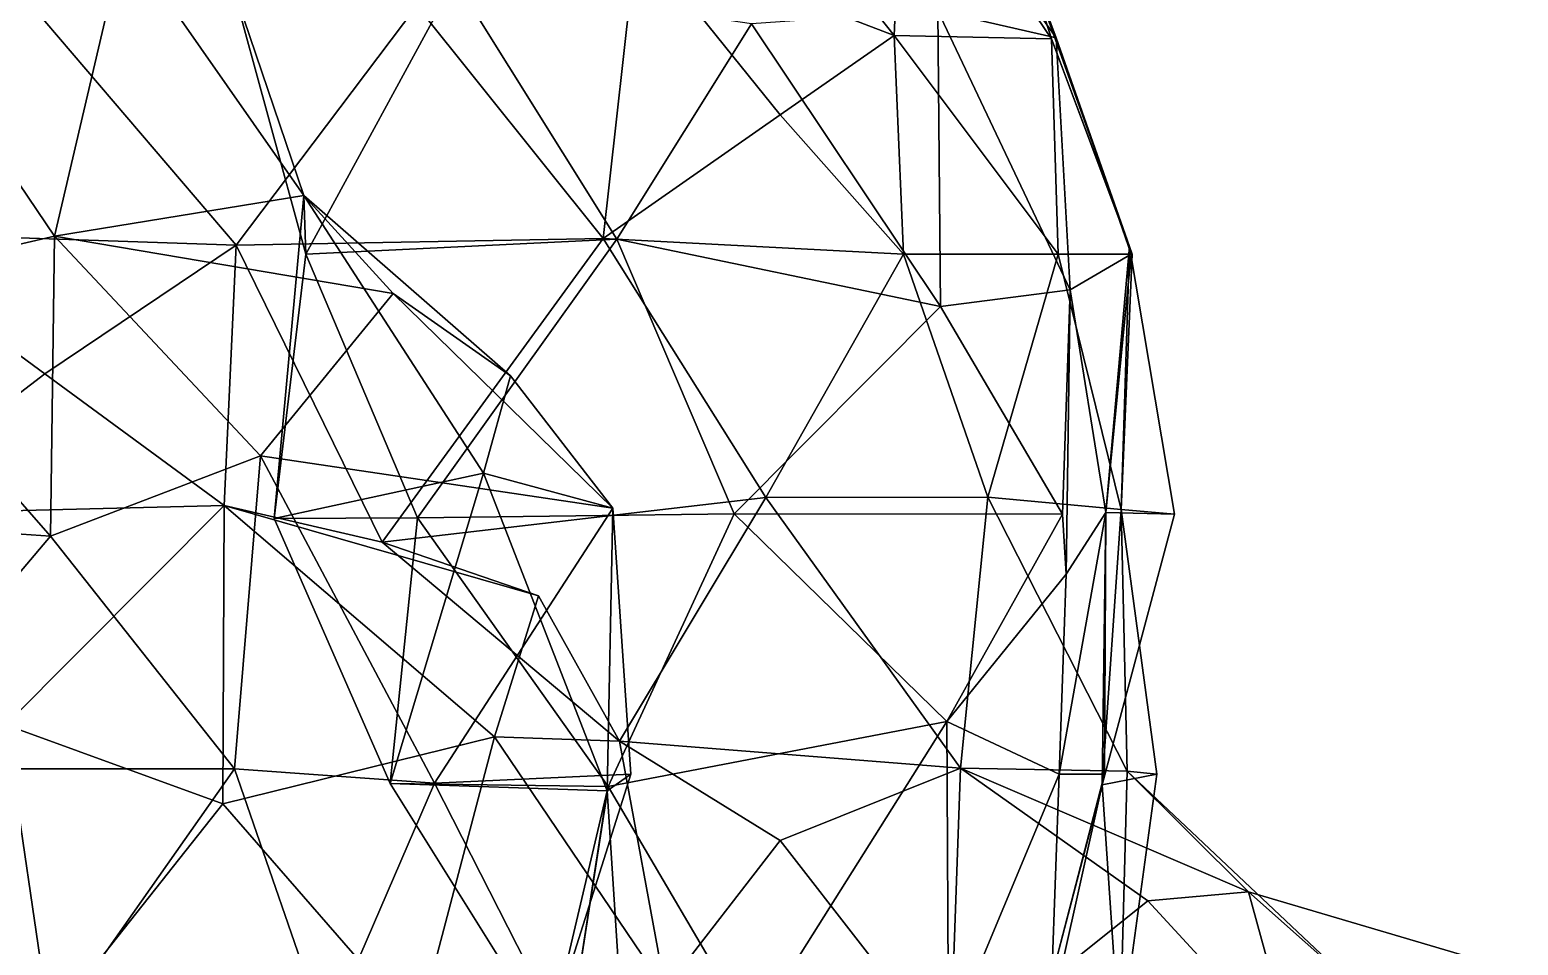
# Model space of a CAD drawing. Extents: x 290034 to 295698, y 4553723 to 4561693.
# Drawn here: x 295349.7 to 295451.7, y 4559091.2 to 4559153.9 of the extents above; entities that cross this region are included whole.
import ezdxf

# ---------------------------------------------------------------- set-up
doc = ezdxf.new("R2010")
doc.units = 0
doc.layers.add('Au_ppm_Pref_-_0_2', color=7, linetype='CONTINUOUS')

msp = doc.modelspace()

# ---------------------------------------------------------------- linework, layer by layer
at = {"layer": 'Au_ppm_Pref_-_0_2'}
for points in [[(295408.91, 4559153.53, 1917.52), (295398.15, 4559167.14, 1917.44), (295409.53, 4559168.31, 1912.46)], [(295408.91, 4559153.53, 1917.52), (295409.53, 4559168.31, 1912.46), (295419.68, 4559153.3, 1912.46)], [(295411.89, 4559155.24, 1895.07), (295420, 4559153.38, 1900.58), (295409.47, 4559168.22, 1900.58)], [(295409.47, 4559168.22, 1900.58), (295420, 4559153.38, 1900.58), (295417.52, 4559160.1, 1906.45)], [(295419.68, 4559153.3, 1912.46), (295409.53, 4559168.31, 1912.46), (295417.52, 4559160.1, 1906.45)], [(295408.91, 4559153.53, 1917.52), (295391.26, 4559160.29, 1921.01), (295398.15, 4559167.14, 1917.44)], [(295391.26, 4559160.29, 1921.01), (295388.96, 4559139.64, 1922.78), (295376.19, 4559155.58, 1922.86)], [(295391.26, 4559160.29, 1921.01), (295401.09, 4559148.11, 1921.59), (295388.96, 4559139.64, 1922.78)], [(295408.91, 4559153.53, 1917.52), (295401.09, 4559148.11, 1921.59), (295391.26, 4559160.29, 1921.01)], [(295351.37, 4559139.8, 1869.23), (295356.14, 4559160.22, 1875.54), (295339.81, 4559156.89, 1869.85)], [(295351.37, 4559139.8, 1869.23), (295368.46, 4559142.57, 1876.68), (295356.14, 4559160.22, 1875.54)], [(295368.46, 4559142.57, 1876.68), (295363.52, 4559157.12, 1882.92), (295356.14, 4559160.22, 1875.54)], [(295425.03, 4559139.08, 1906.51), (295419.68, 4559153.3, 1912.46), (295417.52, 4559160.1, 1906.45)], [(295417.52, 4559160.1, 1906.45), (295420, 4559153.38, 1900.58), (295425.03, 4559139.08, 1906.51)], [(295349.76, 4559155.61, 1922.77), (295337.5, 4559140.07, 1924.76), (295333.44, 4559159.05, 1919.35)], [(295363.52, 4559157.12, 1882.92), (295368.58, 4559138.55, 1883.82), (295378.8, 4559157.36, 1887.82)], [(295389.9, 4559139.59, 1888.1), (295378.8, 4559157.36, 1887.82), (295368.58, 4559138.55, 1883.82)], [(295389.9, 4559139.59, 1888.1), (295399.13, 4559154.33, 1890.31), (295378.8, 4559157.36, 1887.82)], [(295351.37, 4559139.8, 1869.23), (295339.81, 4559156.89, 1869.85), (295336.15, 4559136.26, 1866.63)], [(295363.52, 4559157.12, 1882.92), (295368.46, 4559142.57, 1876.68), (295368.58, 4559138.55, 1883.82)], [(295363.82, 4559139.18, 1924.57), (295337.5, 4559140.07, 1924.76), (295349.76, 4559155.61, 1922.77)], [(295376.19, 4559155.58, 1922.86), (295363.82, 4559139.18, 1924.57), (295349.76, 4559155.61, 1922.77)], [(295388.96, 4559139.64, 1922.78), (295363.82, 4559139.18, 1924.57), (295376.19, 4559155.58, 1922.86)], [(295412.07, 4559134.98, 1890.66), (295411.89, 4559155.24, 1895.07), (295399.13, 4559154.33, 1890.31)], [(295412.07, 4559134.98, 1890.66), (295420.95, 4559136.1, 1895.29), (295411.89, 4559155.24, 1895.07)], [(295420.95, 4559136.1, 1895.29), (295420, 4559153.38, 1900.58), (295411.89, 4559155.24, 1895.07)], [(295399.13, 4559154.33, 1890.31), (295389.9, 4559139.59, 1888.1), (295412.07, 4559134.98, 1890.66)], [(295408.91, 4559153.53, 1917.52), (295409.53, 4559138.55, 1919.69), (295401.09, 4559148.11, 1921.59)], [(295420.14, 4559138.55, 1915.5), (295409.53, 4559138.55, 1919.69), (295408.91, 4559153.53, 1917.52)], [(295420.14, 4559138.55, 1915.5), (295408.91, 4559153.53, 1917.52), (295419.68, 4559153.3, 1912.46)], [(295420.14, 4559138.55, 1915.5), (295419.68, 4559153.3, 1912.46), (295425.2, 4559138.55, 1912.46)], [(295425.2, 4559138.55, 1912.46), (295419.68, 4559153.3, 1912.46), (295425.03, 4559139.08, 1906.51)], [(295420.95, 4559136.1, 1895.29), (295425.13, 4559138.55, 1900.58), (295420, 4559153.38, 1900.58)], [(295420, 4559153.38, 1900.58), (295425.13, 4559138.55, 1900.58), (295425.03, 4559139.08, 1906.51)], [(295409.53, 4559138.55, 1919.69), (295388.96, 4559139.64, 1922.78), (295401.09, 4559148.11, 1921.59)], [(295374.57, 4559135.86, 1871.43), (295368.46, 4559142.57, 1876.68), (295351.37, 4559139.8, 1869.23)], [(295368.58, 4559138.55, 1883.82), (295368.46, 4559142.57, 1876.68), (295366.41, 4559120.43, 1882.77)], [(295366.41, 4559120.43, 1882.77), (295368.46, 4559142.57, 1876.68), (295380.75, 4559123.55, 1878.3)], [(295380.75, 4559123.55, 1878.3), (295368.46, 4559142.57, 1876.68), (295382.6, 4559130.22, 1876.83)], [(295374.57, 4559135.86, 1871.43), (295382.6, 4559130.22, 1876.83), (295368.46, 4559142.57, 1876.68)], [(295363.82, 4559139.18, 1924.57), (295350.69, 4559130.36, 1927.55), (295337.5, 4559140.07, 1924.76)], [(295337.5, 4559140.07, 1924.76), (295350.69, 4559130.36, 1927.55), (295338.12, 4559120.72, 1929.42)], [(295351.09, 4559119.22, 1866.84), (295351.37, 4559139.8, 1869.23), (295336.15, 4559136.26, 1866.63)], [(295362.98, 4559121.34, 1929.55), (295350.69, 4559130.36, 1927.55), (295363.82, 4559139.18, 1924.57)], [(295351.09, 4559119.22, 1866.84), (295365.47, 4559124.73, 1868.53), (295351.37, 4559139.8, 1869.23)], [(295374.57, 4559135.86, 1871.43), (295351.37, 4559139.8, 1869.23), (295365.47, 4559124.73, 1868.53)], [(295363.82, 4559139.18, 1924.57), (295373.82, 4559118.81, 1924.3), (295362.98, 4559121.34, 1929.55)], [(295373.82, 4559118.81, 1924.3), (295363.82, 4559139.18, 1924.57), (295388.96, 4559139.64, 1922.78)], [(295389.9, 4559139.59, 1888.1), (295368.58, 4559138.55, 1883.82), (295376.23, 4559120.48, 1887.76)], [(295400.1, 4559121.89, 1922.59), (295373.82, 4559118.81, 1924.3), (295388.96, 4559139.64, 1922.78)], [(295397.94, 4559120.77, 1888.96), (295389.9, 4559139.59, 1888.1), (295376.23, 4559120.48, 1887.76)], [(295400.1, 4559121.89, 1922.59), (295388.96, 4559139.64, 1922.78), (295409.53, 4559138.55, 1919.69)], [(295397.94, 4559120.77, 1888.96), (295412.07, 4559134.98, 1890.66), (295389.9, 4559139.59, 1888.1)], [(295423.4, 4559120.86, 1900.35), (295425.03, 4559139.08, 1906.51), (295425.13, 4559138.55, 1900.58)], [(295423.4, 4559120.86, 1900.35), (295428.11, 4559120.74, 1906.52), (295425.03, 4559139.08, 1906.51)], [(295424.45, 4559121.05, 1912.28), (295425.2, 4559138.55, 1912.46), (295425.03, 4559139.08, 1906.51)], [(295424.45, 4559121.05, 1912.28), (295425.03, 4559139.08, 1906.51), (295428.11, 4559120.74, 1906.52)], [(295376.23, 4559120.48, 1887.76), (295368.58, 4559138.55, 1883.82), (295366.41, 4559120.43, 1882.77)], [(295400.1, 4559121.89, 1922.59), (295409.53, 4559138.55, 1919.69), (295415.31, 4559121.9, 1918.54)], [(295409.53, 4559138.55, 1919.69), (295420.14, 4559138.55, 1915.5), (295415.31, 4559121.9, 1918.54)], [(295424.45, 4559121.05, 1912.28), (295415.31, 4559121.9, 1918.54), (295420.14, 4559138.55, 1915.5)], [(295420.14, 4559138.55, 1915.5), (295425.2, 4559138.55, 1912.46), (295424.45, 4559121.05, 1912.28)], [(295420.95, 4559136.1, 1895.29), (295423.4, 4559120.86, 1900.35), (295425.13, 4559138.55, 1900.58)], [(295351.09, 4559119.22, 1866.84), (295336.15, 4559136.26, 1866.63), (295325.9, 4559120.97, 1864.83)], [(295365.47, 4559124.73, 1868.53), (295389.62, 4559121.14, 1870.93), (295374.57, 4559135.86, 1871.43)], [(295389.62, 4559121.14, 1870.93), (295382.6, 4559130.22, 1876.83), (295374.57, 4559135.86, 1871.43)], [(295412.07, 4559134.98, 1890.66), (295420.43, 4559120.74, 1891.47), (295420.95, 4559136.1, 1895.29)], [(295420.68, 4559116.62, 1894.64), (295420.95, 4559136.1, 1895.29), (295420.43, 4559120.74, 1891.47)], [(295420.95, 4559136.1, 1895.29), (295420.68, 4559116.62, 1894.64), (295423.4, 4559120.86, 1900.35)], [(295397.94, 4559120.77, 1888.96), (295420.43, 4559120.74, 1891.47), (295412.07, 4559134.98, 1890.66)], [(295362.98, 4559121.34, 1929.55), (295338.12, 4559120.72, 1929.42), (295350.69, 4559130.36, 1927.55)], [(295380.75, 4559123.55, 1878.3), (295382.6, 4559130.22, 1876.83), (295389.62, 4559121.14, 1870.93)], [(295365.47, 4559124.73, 1868.53), (295351.09, 4559119.22, 1866.84), (295363.7, 4559103.29, 1867.46)], [(295377.4, 4559102.31, 1868.51), (295365.47, 4559124.73, 1868.53), (295363.7, 4559103.29, 1867.46)], [(295377.4, 4559102.31, 1868.51), (295389.62, 4559121.14, 1870.93), (295365.47, 4559124.73, 1868.53)], [(295380.75, 4559123.55, 1878.3), (295374.37, 4559102.28, 1882.23), (295366.41, 4559120.43, 1882.77)], [(295380.75, 4559123.55, 1878.3), (295389.24, 4559101.79, 1876.9), (295374.37, 4559102.28, 1882.23)], [(295380.75, 4559123.55, 1878.3), (295389.62, 4559121.14, 1870.93), (295389.24, 4559101.79, 1876.9)], [(295400.1, 4559121.89, 1922.59), (295390.08, 4559105.19, 1924.88), (295373.82, 4559118.81, 1924.3)], [(295400.1, 4559121.89, 1922.59), (295413.45, 4559103.34, 1923.62), (295390.08, 4559105.19, 1924.88)], [(295400.1, 4559121.89, 1922.59), (295415.31, 4559121.9, 1918.54), (295413.45, 4559103.34, 1923.62)], [(295424.87, 4559103.13, 1918.42), (295413.45, 4559103.34, 1923.62), (295415.31, 4559121.9, 1918.54)], [(295424.87, 4559103.13, 1918.42), (295415.31, 4559121.9, 1918.54), (295424.45, 4559121.05, 1912.28)], [(295351.09, 4559119.22, 1866.84), (295325.9, 4559120.97, 1864.83), (295337.6, 4559103.28, 1864.96)], [(295362.98, 4559121.34, 1929.55), (295348.03, 4559106.3, 1932.66), (295338.12, 4559120.72, 1929.42)], [(295362.98, 4559121.34, 1929.55), (295362.89, 4559100.89, 1933.93), (295348.03, 4559106.3, 1932.66)], [(295362.98, 4559121.34, 1929.55), (295381.51, 4559105.49, 1932.01), (295362.89, 4559100.89, 1933.93)], [(295384.54, 4559115.15, 1930.28), (295381.51, 4559105.49, 1932.01), (295362.98, 4559121.34, 1929.55)], [(295384.54, 4559115.15, 1930.28), (295362.98, 4559121.34, 1929.55), (295373.82, 4559118.81, 1924.3)], [(295376.23, 4559120.48, 1887.76), (295366.41, 4559120.43, 1882.77), (295374.37, 4559102.28, 1882.23)], [(295376.23, 4559120.48, 1887.76), (295374.37, 4559102.28, 1882.23), (295389.3, 4559102.08, 1887.78)], [(295397.94, 4559120.77, 1888.96), (295376.23, 4559120.48, 1887.76), (295389.3, 4559102.08, 1887.78)], [(295377.4, 4559102.31, 1868.51), (295390.85, 4559102.92, 1870.89), (295389.62, 4559121.14, 1870.93)], [(295389.24, 4559101.79, 1876.9), (295389.62, 4559121.14, 1870.93), (295390.85, 4559102.92, 1870.89)], [(295397.94, 4559120.77, 1888.96), (295389.3, 4559102.08, 1887.78), (295412.5, 4559106.54, 1890.47)], [(295397.94, 4559120.77, 1888.96), (295412.5, 4559106.54, 1890.47), (295420.43, 4559120.74, 1891.47)], [(295412.5, 4559106.54, 1890.47), (295420.68, 4559116.62, 1894.64), (295420.43, 4559120.74, 1891.47)], [(295423.4, 4559120.86, 1900.35), (295420.68, 4559116.62, 1894.64), (295420.2, 4559102.92, 1895.83)], [(295420.2, 4559102.92, 1895.83), (295423.31, 4559102.92, 1900.58), (295423.4, 4559120.86, 1900.35)], [(295426.89, 4559102.92, 1912.46), (295424.45, 4559121.05, 1912.28), (295423.15, 4559102.18, 1906.42)], [(295424.45, 4559121.05, 1912.28), (295428.11, 4559120.74, 1906.52), (295423.15, 4559102.18, 1906.42)], [(295423.15, 4559102.18, 1906.42), (295428.11, 4559120.74, 1906.52), (295423.4, 4559120.86, 1900.35)], [(295423.15, 4559102.18, 1906.42), (295423.4, 4559120.86, 1900.35), (295423.31, 4559102.92, 1900.58)], [(295424.87, 4559103.13, 1918.42), (295424.45, 4559121.05, 1912.28), (295426.89, 4559102.92, 1912.46)], [(295363.7, 4559103.29, 1867.46), (295351.09, 4559119.22, 1866.84), (295337.6, 4559103.28, 1864.96)], [(295373.82, 4559118.81, 1924.3), (295390.08, 4559105.19, 1924.88), (295384.54, 4559115.15, 1930.28)], [(295412.5, 4559106.54, 1890.47), (295420.2, 4559102.92, 1895.83), (295420.68, 4559116.62, 1894.64)], [(295384.54, 4559115.15, 1930.28), (295390.08, 4559105.19, 1924.88), (295381.51, 4559105.49, 1932.01)], [(295351.03, 4559085.88, 1934.11), (295338.09, 4559096.88, 1934.21), (295348.03, 4559106.3, 1932.66)], [(295351.03, 4559085.88, 1934.11), (295348.03, 4559106.3, 1932.66), (295362.89, 4559100.89, 1933.93)], [(295412.5, 4559106.54, 1890.47), (295389.3, 4559102.08, 1887.78), (295399.15, 4559085.3, 1889.11)], [(295412.5, 4559106.54, 1890.47), (295399.15, 4559085.3, 1889.11), (295412.62, 4559084.73, 1894.8)], [(295412.5, 4559106.54, 1890.47), (295412.62, 4559084.73, 1894.8), (295420.2, 4559102.92, 1895.83)], [(295376.25, 4559085.53, 1934.23), (295362.89, 4559100.89, 1933.93), (295381.51, 4559105.49, 1932.01)], [(295381.51, 4559105.49, 1932.01), (295393.2, 4559088.19, 1931.21), (295376.25, 4559085.53, 1934.23)], [(295390.08, 4559105.19, 1924.88), (295393.2, 4559088.19, 1931.21), (295381.51, 4559105.49, 1932.01)], [(295390.08, 4559105.19, 1924.88), (295401.09, 4559098.37, 1928.76), (295393.2, 4559088.19, 1931.21)], [(295401.09, 4559098.37, 1928.76), (295390.08, 4559105.19, 1924.88), (295413.45, 4559103.34, 1923.62)], [(295337.6, 4559103.28, 1864.96), (295326.72, 4559084.45, 1864.55), (295350.96, 4559085.15, 1865.67)], [(295363.7, 4559103.29, 1867.46), (295337.6, 4559103.28, 1864.96), (295350.96, 4559085.15, 1865.67)], [(295363.7, 4559103.29, 1867.46), (295350.96, 4559085.15, 1865.67), (295369.97, 4559085.1, 1867.74)], [(295369.97, 4559085.1, 1867.74), (295377.4, 4559102.31, 1868.51), (295363.7, 4559103.29, 1867.46)], [(295413.45, 4559103.34, 1923.62), (295412.73, 4559083.39, 1929.59), (295401.09, 4559098.37, 1928.76)], [(295413.45, 4559103.34, 1923.62), (295426.29, 4559094.25, 1927.39), (295412.73, 4559083.39, 1929.59)], [(295413.45, 4559103.34, 1923.62), (295433.18, 4559094.85, 1924.34), (295426.29, 4559094.25, 1927.39)], [(295413.45, 4559103.34, 1923.62), (295424.87, 4559103.13, 1918.42), (295433.18, 4559094.85, 1924.34)], [(295424.87, 4559103.13, 1918.42), (295424.36, 4559084.32, 1912.57), (295440.94, 4559087.96, 1917.46)], [(295424.87, 4559103.13, 1918.42), (295426.89, 4559102.92, 1912.46), (295424.36, 4559084.32, 1912.57)], [(295424.87, 4559103.13, 1918.42), (295440.94, 4559087.96, 1917.46), (295433.18, 4559094.85, 1924.34)], [(295385.58, 4559086.24, 1871.25), (295377.4, 4559102.31, 1868.51), (295369.97, 4559085.1, 1867.74)], [(295386.36, 4559083.09, 1883.07), (295389.3, 4559102.08, 1887.78), (295374.37, 4559102.28, 1882.23)], [(295374.37, 4559102.28, 1882.23), (295389.24, 4559101.79, 1876.9), (295386.36, 4559083.09, 1883.07)], [(295385.58, 4559086.24, 1871.25), (295390.85, 4559102.92, 1870.89), (295377.4, 4559102.31, 1868.51)], [(295385.58, 4559086.24, 1871.25), (295389.24, 4559101.79, 1876.9), (295390.85, 4559102.92, 1870.89)], [(295419.7, 4559089.04, 1900.58), (295420.2, 4559102.92, 1895.83), (295412.62, 4559084.73, 1894.8)], [(295423.15, 4559102.18, 1906.42), (295418.92, 4559083.2, 1905.66), (295424.36, 4559084.32, 1912.57)], [(295419.7, 4559089.04, 1900.58), (295418.92, 4559083.2, 1905.66), (295423.15, 4559102.18, 1906.42)], [(295419.7, 4559089.04, 1900.58), (295423.15, 4559102.18, 1906.42), (295423.31, 4559102.92, 1900.58)], [(295419.7, 4559089.04, 1900.58), (295423.31, 4559102.92, 1900.58), (295420.2, 4559102.92, 1895.83)], [(295424.36, 4559084.32, 1912.57), (295426.89, 4559102.92, 1912.46), (295423.15, 4559102.18, 1906.42)], [(295390.3, 4559085.1, 1876.83), (295389.24, 4559101.79, 1876.9), (295385.58, 4559086.24, 1871.25)], [(295399.15, 4559085.3, 1889.11), (295389.3, 4559102.08, 1887.78), (295386.36, 4559083.09, 1883.07)], [(295386.36, 4559083.09, 1883.07), (295389.24, 4559101.79, 1876.9), (295390.3, 4559085.1, 1876.83)], [(295351.03, 4559085.88, 1934.11), (295362.89, 4559100.89, 1933.93), (295376.25, 4559085.53, 1934.23)], [(295401.09, 4559098.37, 1928.76), (295412.73, 4559083.39, 1929.59), (295393.2, 4559088.19, 1931.21)], [(295351.03, 4559085.88, 1934.11), (295325.63, 4559083.46, 1934.35), (295338.09, 4559096.88, 1934.21)], [(295436.35, 4559083.3, 1928.48), (295412.73, 4559083.39, 1929.59), (295426.29, 4559094.25, 1927.39)], [(295433.18, 4559094.85, 1924.34), (295436.35, 4559083.3, 1928.48), (295426.29, 4559094.25, 1927.39)], [(295436.35, 4559083.3, 1928.48), (295433.18, 4559094.85, 1924.34), (295451.66, 4559089.4, 1925.19)], [(295433.18, 4559094.85, 1924.34), (295440.94, 4559087.96, 1917.46), (295451.66, 4559089.4, 1925.19)]]:
    msp.add_3dface(points, dxfattribs=at)

doc.saveas('drawing.dxf')
